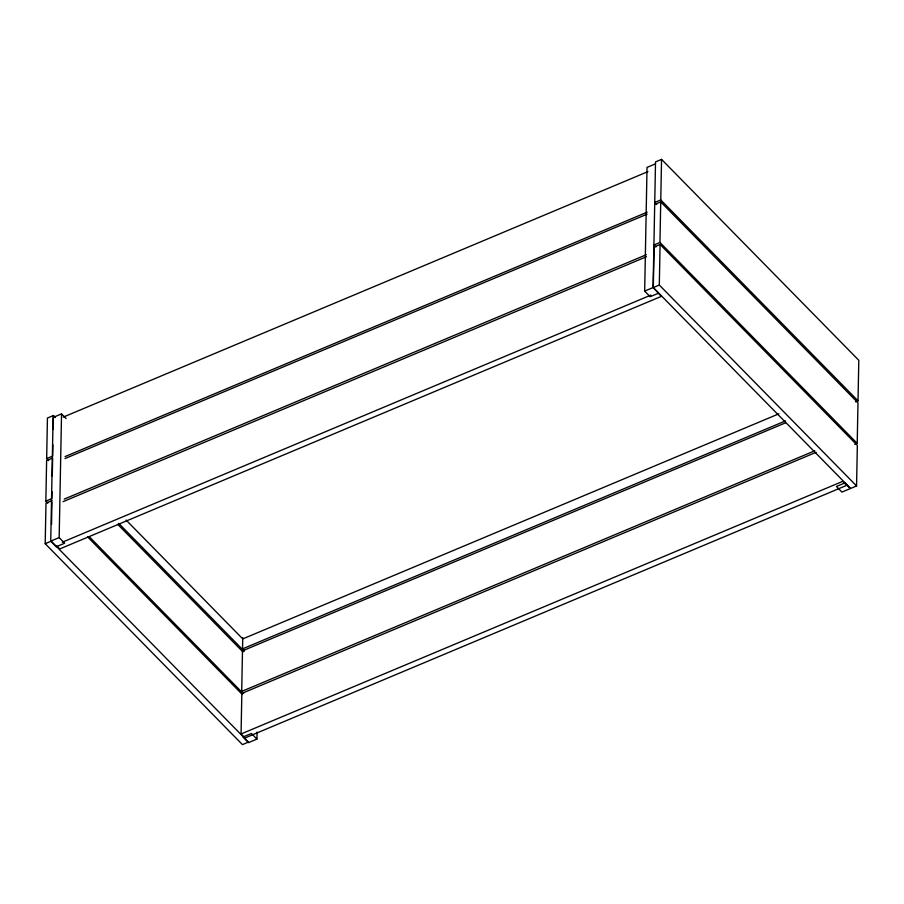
<?xml version="1.0" encoding="UTF-8"?>
<svg xmlns="http://www.w3.org/2000/svg" width="904" height="904" viewBox="0 0 904 904"><rect width="100%" height="100%" fill="white"/><g stroke="black" fill="none" stroke-linecap="round" stroke-linejoin="round"><path stroke-width="1.36" d="M47.81 503.144L45.844 501.132L46.624 460.577L52.635 458.046L52.285 476.227M48.635 460.611L46.658 458.611L47.437 418.043L53.449 415.524L55.426 417.535M45.2 543.699L51.212 541.168L248.476 742.094L242.453 744.625L45.2 543.699L45.98 503.144L51.991 500.613M61.54 413.885L59.167 537.597L64.67 543.202L56.24 546.739L50.737 541.134L53.11 417.422L61.54 413.885L66.128 418.563M51.991 491.618L51.856 498.601L45.844 501.132M52.895 444.892L52.681 456.079L46.658 458.611M53.189 429.502L53.449 415.524M51.539 524.388L51.969 502.014M243.673 693.402L241.707 691.402L242.487 650.846L785.519 422.846M244.498 650.88L242.532 648.869L242.747 637.682M241.063 733.969L842.697 481.369L846.63 485.38L245.007 737.969L241.063 733.969L241.843 693.413L816.131 452.294M256.928 739.099L251.425 733.483L242.995 737.031L248.51 742.636L256.928 739.099L257.064 732.07M855.613 401.873L858.02 400.856L858.8 360.3L661.547 159.375L655.524 161.906L653.095 287.562L658.598 293.178L650.179 296.715L644.665 291.099L647.038 167.398L655.468 163.861M653.287 287.551L654.067 246.995L660.089 244.464L857.342 445.389L856.563 485.956L850.551 488.476L653.287 287.551L659.31 285.031L660.089 244.464M854.8 444.395L857.207 443.389L659.954 242.464L660.734 201.908L654.711 204.428M858.02 400.856L660.767 199.931L661.547 159.375M857.207 443.389L857.986 402.822L660.734 201.908M63.235 417.106L647.942 171.624M660.767 199.931L654.756 202.462L656.722 204.473M65.065 456.576L647.162 212.18M65.02 458.543L647.128 214.146M659.954 242.464L653.931 244.984L655.909 246.995M64.252 499.098L646.349 254.713M63.077 501.663L646.484 256.713M644.665 291.099L653.095 287.562M50.737 541.134L59.167 537.597M62.297 542.219L650.914 295.088M778.932 413.795L242.769 638.902L126.097 520.06M242.532 648.869L785.565 420.88M241.707 691.402L814.696 450.836M659.31 285.031L856.563 485.956M657.423 292.354L661.355 296.365L59.72 548.954L56.771 545.948M118.752 523.393L244.012 650.982M117.735 524.354L242.984 651.942M89.338 536.784L243.199 693.504M87.496 536.784L242.351 694.509M844.856 482.951L836.437 486.488L841.94 492.092L850.37 488.555L844.856 482.951"/></g></svg>
